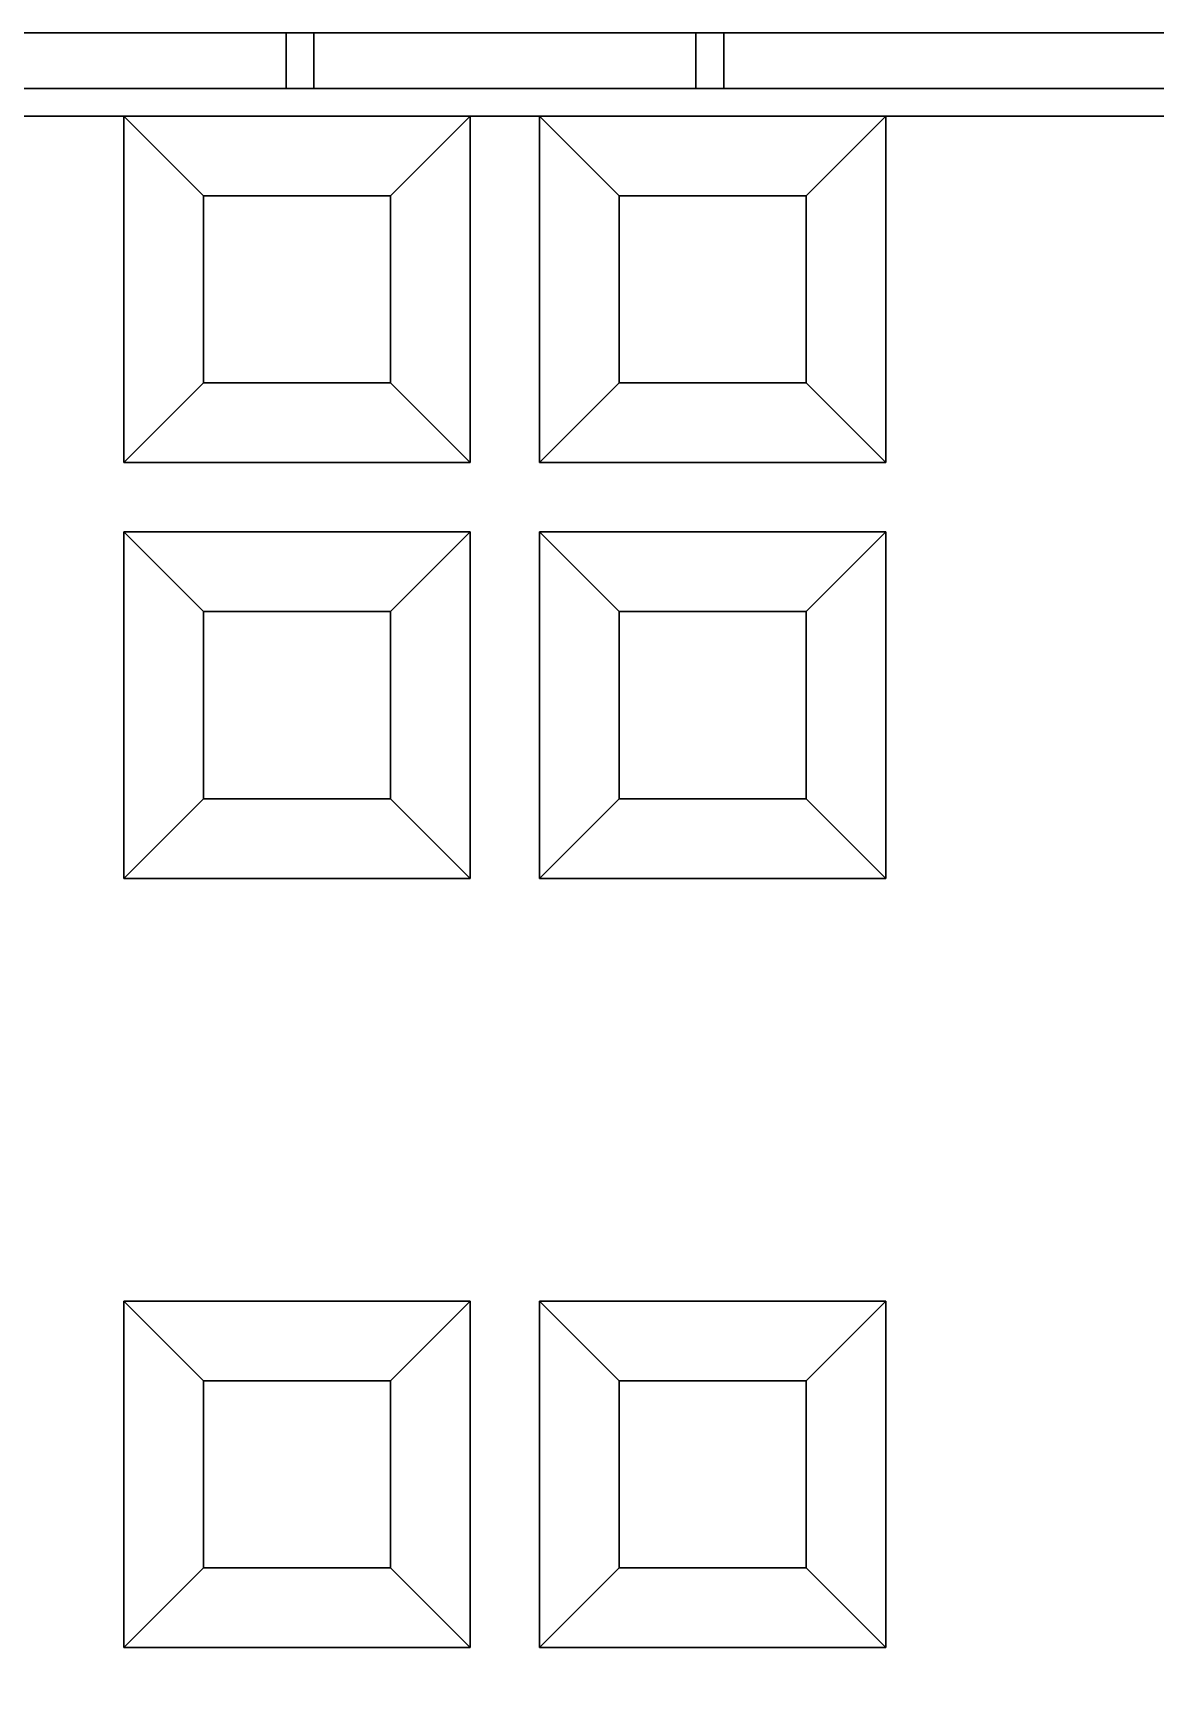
# Model space of a CAD drawing. Header units: millimetres. Extents: x -470 to 15420, y -470 to 3920.
# Drawn here: x 14205 to 14610, y 2876 to 3470 of the extents above; entities that cross this region are included whole.
import ezdxf

# ---------------------------------------------------------------- set-up
doc = ezdxf.new("R2010")
doc.units = ezdxf.units.MM
doc.layers.add('TANK_MODULE', color=8, linetype='Continuous')
doc.layers.add('TANK_SIDE_PLATE', color=9, linetype='Continuous')

# ---------------------------------------------------------------- blocks, each defined once
blk = doc.blocks.new('HALF_CUBE')
at = {"layer": 'TANK_MODULE'}
for points, invisible_edges in [([(575, 575), (-575, 575), (575, 575, 40)], 6), ([(575, 575, 40), (-575, 575), (-575, 575, 40)], 5), ([(565, 565, 40), (-575, 575, 40), (-565, 565, 40)], 7), ([(-575, 575, 40), (565, 565, 40), (575, 575, 40)], 7), ([(-565, 565), (-575, 575), (565, 565)], 7), ([(565, 565), (-575, 575), (575, 575)], 13), ([(-565, 565), (565, 565), (-565, 565, 40)], 6), ([(-565, 565, 40), (565, 565), (565, 565, 40)], 5), ([(-137.5, 565), (-290, 565), (-137.5, 565, 40)], 6), ([(-137.5, 565, 40), (-290, 565), (-290, 565, 40)], 5), ([(-137.5, 440, 40), (-137.5, 565, 40), (-290, 440, 40)], 14), ([(-290, 440, 40), (-137.5, 565, 40), (-290, 565, 40)], 5), ([(-290, 440), (-290, 565), (-137.5, 440)], 14), ([(-137.5, 440), (-290, 565), (-137.5, 565)], 5), ([(-137.5, 440), (-137.5, 565), (-137.5, 440, 40)], 6), ([(-137.5, 440, 40), (-137.5, 565), (-137.5, 565, 40)], 5), ([(-137.5, 440, 40), (-137.5, 565, 40), (-12.5, 440, 40)], 6), ([(-12.5, 440, 40), (-137.5, 565, 40), (-12.5, 565, 40)], 5), ([(-137.5, 440, 40), (-108.75, 536.25, 390), (-137.5, 565, 40)], 5), ([(-108.75, 536.25, 390), (-41.25, 536.25, 390), (-137.5, 565, 40)], 6), ([(-137.5, 565, 40), (-41.25, 536.25, 390), (-12.5, 565, 40)], 5), ([(-41.25, 536.25, 390), (-41.25, 468.75, 390), (-12.5, 565, 40)], 6), ([(-12.5, 565, 40), (-41.25, 468.75, 390), (-12.5, 440, 40)], 5), ([(12.5, 565), (-12.5, 565), (12.5, 565, 40)], 6), ([(12.5, 565, 40), (-12.5, 565), (-12.5, 565, 40)], 5), ([(-12.5, 565), (-12.5, 440), (-12.5, 565, 40)], 6), ([(-12.5, 565, 40), (-12.5, 440), (-12.5, 440, 40)], 5), ([(12.5, 440, 40), (12.5, 565, 40), (-12.5, 440, 40)], 14), ([(-12.5, 440, 40), (12.5, 565, 40), (-12.5, 565, 40)], 5), ([(-12.5, 440), (-12.5, 565), (12.5, 440)], 14), ([(12.5, 440), (-12.5, 565), (12.5, 565)], 5), ([(12.5, 440), (12.5, 565), (12.5, 440, 40)], 6), ([(12.5, 440, 40), (12.5, 565), (12.5, 565, 40)], 5), ([(12.5, 440, 40), (12.5, 565, 40), (137.5, 440, 40)], 6), ([(137.5, 440, 40), (12.5, 565, 40), (137.5, 565, 40)], 5), ([(12.5, 440, 40), (41.25, 536.25, 390), (12.5, 565, 40)], 5), ([(41.25, 536.25, 390), (108.75, 536.25, 390), (12.5, 565, 40)], 6), ([(12.5, 565, 40), (108.75, 536.25, 390), (137.5, 565, 40)], 5), ([(108.75, 536.25, 390), (108.75, 468.75, 390), (137.5, 565, 40)], 6), ([(137.5, 565, 40), (108.75, 468.75, 390), (137.5, 440, 40)], 5), ([(290, 565), (137.5, 565), (290, 565, 40)], 6), ([(290, 565, 40), (137.5, 565), (137.5, 565, 40)], 5), ([(137.5, 565), (137.5, 440), (137.5, 565, 40)], 6), ([(137.5, 565, 40), (137.5, 440), (137.5, 440, 40)], 5), ([(137.5, 565, 40), (137.5, 440, 40), (290, 565, 40)], 6), ([(290, 565, 40), (137.5, 440, 40), (290, 440, 40)], 7), ([(137.5, 565), (290, 440), (137.5, 440)], 7), ([(137.5, 565), (290, 565), (290, 440)], 12), ([(-108.75, 468.75, 390), (-108.75, 536.25, 390), (-137.5, 440, 40)], 6), ([(-41.25, 468.75, 390), (-41.25, 536.25, 390), (-108.75, 468.75, 390)], 6), ([(-108.75, 468.75, 390), (-41.25, 536.25, 390), (-108.75, 536.25, 390)], 5), ([(41.25, 468.75, 390), (41.25, 536.25, 390), (12.5, 440, 40)], 6), ([(108.75, 468.75, 390), (108.75, 536.25, 390), (41.25, 468.75, 390)], 6), ([(41.25, 468.75, 390), (108.75, 536.25, 390), (41.25, 536.25, 390)], 5), ([(-12.5, 440, 40), (-108.75, 468.75, 390), (-137.5, 440, 40)], 5), ([(-41.25, 468.75, 390), (-108.75, 468.75, 390), (-12.5, 440, 40)], 6), ([(137.5, 440, 40), (41.25, 468.75, 390), (12.5, 440, 40)], 5), ([(108.75, 468.75, 390), (41.25, 468.75, 390), (137.5, 440, 40)], 6), ([(-137.5, 415, 40), (-137.5, 440, 40), (-290, 415, 40)], 15), ([(-290, 415, 40), (-137.5, 440, 40), (-290, 440, 40)], 15), ([(-137.5, 440), (-137.5, 415), (-290, 440)], 15), ([(-290, 440), (-137.5, 415), (-290, 415)], 15), ([(-12.5, 440), (-137.5, 440), (-12.5, 440, 40)], 6), ([(-12.5, 440, 40), (-137.5, 440), (-137.5, 440, 40)], 5), ([(-12.5, 415, 40), (-12.5, 440, 40), (-137.5, 415, 40)], 7), ([(-137.5, 415, 40), (-12.5, 440, 40), (-137.5, 440, 40)], 13), ([(-12.5, 440), (-12.5, 415), (-137.5, 440)], 7), ([(-137.5, 440), (-12.5, 415), (-137.5, 415)], 13), ([(12.5, 415, 40), (12.5, 440, 40), (-12.5, 415, 40)], 15), ([(-12.5, 415, 40), (12.5, 440, 40), (-12.5, 440, 40)], 15), ([(12.5, 440), (12.5, 415), (-12.5, 440)], 15), ([(-12.5, 440), (12.5, 415), (-12.5, 415)], 15), ([(137.5, 440), (12.5, 440), (137.5, 440, 40)], 6), ([(137.5, 440, 40), (12.5, 440), (12.5, 440, 40)], 5), ([(137.5, 415, 40), (137.5, 440, 40), (12.5, 415, 40)], 7), ([(12.5, 415, 40), (137.5, 440, 40), (12.5, 440, 40)], 13), ([(137.5, 440), (137.5, 415), (12.5, 440)], 7), ([(12.5, 440), (137.5, 415), (12.5, 415)], 13), ([(290, 440, 40), (137.5, 440, 40), (137.5, 415, 40)], 15), ([(290, 440, 40), (137.5, 415, 40), (290, 415, 40)], 15), ([(137.5, 440), (290, 440), (290, 415)], 15), ([(137.5, 440), (290, 415), (137.5, 415)], 15), ([(-290, 415, 40), (-290, 290, 40), (-137.5, 415, 40)], 14), ([(-137.5, 415, 40), (-290, 290, 40), (-137.5, 290, 40)], 7), ([(-290, 415), (-137.5, 290), (-290, 290)], 7), ([(-137.5, 415), (-137.5, 290), (-290, 415)], 14), ([(-137.5, 415), (-12.5, 415), (-137.5, 415, 40)], 6), ([(-137.5, 415, 40), (-12.5, 415), (-12.5, 415, 40)], 5), ([(-137.5, 290), (-137.5, 415), (-137.5, 290, 40)], 6), ([(-137.5, 290, 40), (-137.5, 415), (-137.5, 415, 40)], 5), ([(-137.5, 290, 40), (-137.5, 415, 40), (-12.5, 290, 40)], 6), ([(-12.5, 290, 40), (-137.5, 415, 40), (-12.5, 415, 40)], 5), ([(-137.5, 290, 40), (-108.75, 386.25, 390), (-137.5, 415, 40)], 5), ([(-108.75, 386.25, 390), (-41.25, 386.25, 390), (-137.5, 415, 40)], 6), ([(-137.5, 415, 40), (-41.25, 386.25, 390), (-12.5, 415, 40)], 5), ([(-41.25, 386.25, 390), (-41.25, 318.75, 390), (-12.5, 415, 40)], 6), ([(-12.5, 415, 40), (-41.25, 318.75, 390), (-12.5, 290, 40)], 5), ([(-12.5, 415), (-12.5, 290), (-12.5, 415, 40)], 6), ([(-12.5, 415, 40), (-12.5, 290), (-12.5, 290, 40)], 5), ([(12.5, 290, 40), (12.5, 415, 40), (-12.5, 290, 40)], 14), ([(-12.5, 290, 40), (12.5, 415, 40), (-12.5, 415, 40)], 7), ([(12.5, 415), (12.5, 290), (-12.5, 415)], 14), ([(-12.5, 415), (12.5, 290), (-12.5, 290)], 7), ([(12.5, 415), (137.5, 415), (12.5, 415, 40)], 6), ([(12.5, 415, 40), (137.5, 415), (137.5, 415, 40)], 5), ([(12.5, 290), (12.5, 415), (12.5, 290, 40)], 6), ([(12.5, 290, 40), (12.5, 415), (12.5, 415, 40)], 5), ([(12.5, 290, 40), (12.5, 415, 40), (137.5, 290, 40)], 6), ([(137.5, 290, 40), (12.5, 415, 40), (137.5, 415, 40)], 5), ([(12.5, 290, 40), (41.25, 386.25, 390), (12.5, 415, 40)], 5), ([(41.25, 386.25, 390), (108.75, 386.25, 390), (12.5, 415, 40)], 6), ([(12.5, 415, 40), (108.75, 386.25, 390), (137.5, 415, 40)], 5), ([(108.75, 386.25, 390), (108.75, 318.75, 390), (137.5, 415, 40)], 6), ([(137.5, 415, 40), (108.75, 318.75, 390), (137.5, 290, 40)], 5), ([(137.5, 415), (137.5, 290), (137.5, 415, 40)], 6), ([(137.5, 415, 40), (137.5, 290), (137.5, 290, 40)], 5), ([(290, 415, 40), (137.5, 415, 40), (137.5, 290, 40)], 13), ([(290, 415, 40), (137.5, 290, 40), (290, 290, 40)], 7), ([(137.5, 415), (290, 415), (290, 290)], 13), ([(137.5, 415), (290, 290), (137.5, 290)], 7), ([(-108.75, 318.75, 390), (-108.75, 386.25, 390), (-137.5, 290, 40)], 6), ([(-41.25, 318.75, 390), (-41.25, 386.25, 390), (-108.75, 318.75, 390)], 6), ([(-108.75, 318.75, 390), (-41.25, 386.25, 390), (-108.75, 386.25, 390)], 5), ([(41.25, 318.75, 390), (41.25, 386.25, 390), (12.5, 290, 40)], 6), ([(108.75, 318.75, 390), (108.75, 386.25, 390), (41.25, 318.75, 390)], 6), ([(41.25, 318.75, 390), (108.75, 386.25, 390), (41.25, 386.25, 390)], 5), ([(-12.5, 290, 40), (-108.75, 318.75, 390), (-137.5, 290, 40)], 5), ([(-41.25, 318.75, 390), (-108.75, 318.75, 390), (-12.5, 290, 40)], 6), ([(137.5, 290, 40), (41.25, 318.75, 390), (12.5, 290, 40)], 5), ([(108.75, 318.75, 390), (41.25, 318.75, 390), (137.5, 290, 40)], 6), ([(-137.5, 290, 40), (-290, 290, 40), (-290, 137.5, 40)], 15), ([(-137.5, 290, 40), (-290, 137.5, 40), (-137.5, 137.5, 40)], 15), ([(-290, 290), (-137.5, 290), (-137.5, 137.5)], 15), ([(-290, 290), (-137.5, 137.5), (-290, 137.5)], 15), ([(-12.5, 290), (-137.5, 290), (-12.5, 290, 40)], 6), ([(-12.5, 290, 40), (-137.5, 290), (-137.5, 290, 40)], 5), ([(-12.5, 137.5, 40), (-12.5, 290, 40), (-137.5, 137.5, 40)], 7), ([(-137.5, 137.5, 40), (-12.5, 290, 40), (-137.5, 290, 40)], 13), ([(-137.5, 137.5), (-137.5, 290), (-12.5, 137.5)], 7), ([(-12.5, 137.5), (-137.5, 290), (-12.5, 290)], 13), ([(12.5, 137.5, 40), (12.5, 290, 40), (-12.5, 137.5, 40)], 15), ([(-12.5, 137.5, 40), (12.5, 290, 40), (-12.5, 290, 40)], 15), ([(-12.5, 290), (12.5, 290), (12.5, 137.5)], 15), ([(-12.5, 290), (12.5, 137.5), (-12.5, 137.5)], 15), ([(137.5, 290), (12.5, 290), (137.5, 290, 40)], 6), ([(137.5, 290, 40), (12.5, 290), (12.5, 290, 40)], 5), ([(137.5, 137.5, 40), (137.5, 290, 40), (12.5, 137.5, 40)], 7), ([(12.5, 137.5, 40), (137.5, 290, 40), (12.5, 290, 40)], 13), ([(12.5, 137.5), (12.5, 290), (137.5, 137.5)], 7), ([(137.5, 137.5), (12.5, 290), (137.5, 290)], 13), ([(290, 290, 40), (137.5, 290, 40), (137.5, 137.5, 40)], 15), ([(290, 290, 40), (137.5, 137.5, 40), (290, 137.5, 40)], 15), ([(137.5, 290), (290, 290), (290, 137.5)], 15), ([(137.5, 290), (290, 137.5), (137.5, 137.5)], 15), ([(-137.5, 137.5, 40), (-290, 137.5, 40), (-290, 12.5, 40)], 13), ([(-137.5, 137.5, 40), (-290, 12.5, 40), (-137.5, 12.5, 40)], 7), ([(-290, 137.5), (-137.5, 137.5), (-137.5, 12.5)], 13), ([(-290, 137.5), (-137.5, 12.5), (-290, 12.5)], 7), ([(-137.5, 137.5), (-12.5, 137.5), (-137.5, 137.5, 40)], 6), ([(-137.5, 137.5, 40), (-12.5, 137.5), (-12.5, 137.5, 40)], 5), ([(-137.5, 12.5), (-137.5, 137.5), (-137.5, 12.5, 40)], 6), ([(-137.5, 12.5, 40), (-137.5, 137.5), (-137.5, 137.5, 40)], 5), ([(-137.5, 12.5, 40), (-137.5, 137.5, 40), (-12.5, 12.5, 40)], 6), ([(-12.5, 12.5, 40), (-137.5, 137.5, 40), (-12.5, 137.5, 40)], 5), ([(-137.5, 12.5, 40), (-108.75, 108.75, 390), (-137.5, 137.5, 40)], 5), ([(-108.75, 108.75, 390), (-41.25, 108.75, 390), (-137.5, 137.5, 40)], 6), ([(-137.5, 137.5, 40), (-41.25, 108.75, 390), (-12.5, 137.5, 40)], 5), ([(-41.25, 108.75, 390), (-41.25, 41.25, 390), (-12.5, 137.5, 40)], 6), ([(-12.5, 137.5, 40), (-41.25, 41.25, 390), (-12.5, 12.5, 40)], 5), ([(-12.5, 137.5), (-12.5, 12.5), (-12.5, 137.5, 40)], 6), ([(-12.5, 137.5, 40), (-12.5, 12.5), (-12.5, 12.5, 40)], 5), ([(-12.5, 137.5, 40), (-12.5, 12.5, 40), (12.5, 137.5, 40)], 14), ([(12.5, 137.5, 40), (-12.5, 12.5, 40), (12.5, 12.5, 40)], 7), ([(-12.5, 137.5), (12.5, 137.5), (12.5, 12.5)], 13), ([(-12.5, 137.5), (12.5, 12.5), (-12.5, 12.5)], 7), ([(12.5, 12.5), (12.5, 137.5), (12.5, 12.5, 40)], 6), ([(12.5, 12.5, 40), (12.5, 137.5), (12.5, 137.5, 40)], 5), ([(12.5, 137.5), (137.5, 137.5), (12.5, 137.5, 40)], 6), ([(12.5, 137.5, 40), (137.5, 137.5), (137.5, 137.5, 40)], 5), ([(12.5, 12.5, 40), (12.5, 137.5, 40), (137.5, 12.5, 40)], 6), ([(137.5, 12.5, 40), (12.5, 137.5, 40), (137.5, 137.5, 40)], 5), ([(12.5, 12.5, 40), (41.25, 108.75, 390), (12.5, 137.5, 40)], 5), ([(41.25, 108.75, 390), (108.75, 108.75, 390), (12.5, 137.5, 40)], 6), ([(12.5, 137.5, 40), (108.75, 108.75, 390), (137.5, 137.5, 40)], 5), ([(108.75, 108.75, 390), (108.75, 41.25, 390), (137.5, 137.5, 40)], 6), ([(137.5, 137.5, 40), (108.75, 41.25, 390), (137.5, 12.5, 40)], 5), ([(137.5, 137.5), (137.5, 12.5), (137.5, 137.5, 40)], 6), ([(137.5, 137.5, 40), (137.5, 12.5), (137.5, 12.5, 40)], 5), ([(290, 137.5, 40), (137.5, 137.5, 40), (137.5, 12.5, 40)], 13), ([(290, 137.5, 40), (137.5, 12.5, 40), (290, 12.5, 40)], 7), ([(137.5, 137.5), (290, 137.5), (290, 12.5)], 13), ([(137.5, 137.5), (290, 12.5), (137.5, 12.5)], 7), ([(-108.75, 41.25, 390), (-108.75, 108.75, 390), (-137.5, 12.5, 40)], 6), ([(-41.25, 41.25, 390), (-41.25, 108.75, 390), (-108.75, 41.25, 390)], 6), ([(-108.75, 41.25, 390), (-41.25, 108.75, 390), (-108.75, 108.75, 390)], 5), ([(41.25, 41.25, 390), (41.25, 108.75, 390), (12.5, 12.5, 40)], 6), ([(108.75, 41.25, 390), (108.75, 108.75, 390), (41.25, 41.25, 390)], 6), ([(41.25, 41.25, 390), (108.75, 108.75, 390), (41.25, 108.75, 390)], 5), ([(-12.5, 12.5, 40), (-108.75, 41.25, 390), (-137.5, 12.5, 40)], 5), ([(-41.25, 41.25, 390), (-108.75, 41.25, 390), (-12.5, 12.5, 40)], 6), ([(137.5, 12.5, 40), (41.25, 41.25, 390), (12.5, 12.5, 40)], 5), ([(108.75, 41.25, 390), (41.25, 41.25, 390), (137.5, 12.5, 40)], 6), ([(-290, 12.5, 40), (-290, -12.5, 40), (-137.5, 12.5, 40)], 15), ([(-137.5, 12.5, 40), (-290, -12.5, 40), (-137.5, -12.5, 40)], 15), ([(-290, -12.5), (-290, 12.5), (-137.5, -12.5)], 15), ([(-137.5, -12.5), (-290, 12.5), (-137.5, 12.5)], 15), ([(-12.5, 12.5), (-137.5, 12.5), (-12.5, 12.5, 40)], 6), ([(-12.5, 12.5, 40), (-137.5, 12.5), (-137.5, 12.5, 40)], 5), ([(-137.5, 12.5, 40), (-137.5, -12.5, 40), (-12.5, 12.5, 40)], 7), ([(-12.5, 12.5, 40), (-137.5, -12.5, 40), (-12.5, -12.5, 40)], 13), ([(-137.5, -12.5), (-137.5, 12.5), (-12.5, -12.5)], 7), ([(-12.5, -12.5), (-137.5, 12.5), (-12.5, 12.5)], 13), ([(-12.5, 12.5, 40), (-12.5, -12.5, 40), (12.5, 12.5, 40)], 15), ([(12.5, 12.5, 40), (-12.5, -12.5, 40), (12.5, -12.5, 40)], 15), ([(-12.5, -12.5), (-12.5, 12.5), (12.5, -12.5)], 15), ([(12.5, -12.5), (-12.5, 12.5), (12.5, 12.5)], 15), ([(137.5, 12.5), (12.5, 12.5), (137.5, 12.5, 40)], 6), ([(137.5, 12.5, 40), (12.5, 12.5), (12.5, 12.5, 40)], 5), ([(12.5, 12.5, 40), (12.5, -12.5, 40), (137.5, 12.5, 40)], 7), ([(137.5, 12.5, 40), (12.5, -12.5, 40), (137.5, -12.5, 40)], 13), ([(12.5, -12.5), (12.5, 12.5), (137.5, -12.5)], 7), ([(137.5, -12.5), (12.5, 12.5), (137.5, 12.5)], 13), ([(290, 12.5, 40), (137.5, 12.5, 40), (137.5, -12.5, 40)], 15), ([(290, 12.5, 40), (137.5, -12.5, 40), (290, -12.5, 40)], 15), ([(137.5, 12.5), (290, 12.5), (290, -12.5)], 15), ([(137.5, 12.5), (290, -12.5), (137.5, -12.5)], 15)]:
    blk.add_3dface(points, dxfattribs=dict(at, invisible_edges=invisible_edges))
blk = doc.blocks.new('HALF_CUBE_UP')
at = {"layer": 'TANK_MODULE'}
for points, invisible_edges in [([(-575, 575, 390), (575, 575, 390), (-575, 575, 350)], 6), ([(-575, 575, 350), (575, 575, 390), (575, 575, 350)], 5), ([(-565, 565, 350), (-575, 575, 350), (565, 565, 350)], 7), ([(565, 565, 350), (-575, 575, 350), (575, 575, 350)], 13), ([(-575, 575, 390), (-565, 565, 390), (565, 565, 390)], 13), ([(-575, 575, 390), (565, 565, 390), (575, 575, 390)], 7), ([(565, 565, 390), (-565, 565, 390), (565, 565, 350)], 6), ([(565, 565, 350), (-565, 565, 390), (-565, 565, 350)], 5), ([(-290, 565, 390), (-137.5, 565, 390), (-290, 565, 350)], 6), ([(-290, 565, 350), (-137.5, 565, 390), (-137.5, 565, 350)], 5), ([(-290, 440, 350), (-290, 565, 350), (-137.5, 440, 350)], 14), ([(-137.5, 440, 350), (-290, 565, 350), (-137.5, 565, 350)], 5), ([(-137.5, 440, 390), (-137.5, 565, 390), (-290, 440, 390)], 14), ([(-290, 440, 390), (-137.5, 565, 390), (-290, 565, 390)], 5), ([(-137.5, 565, 390), (-137.5, 440, 390), (-137.5, 565, 350)], 6), ([(-137.5, 565, 350), (-137.5, 440, 390), (-137.5, 440, 350)], 5), ([(-137.5, 565, 350), (-137.5, 440, 350), (-12.5, 565, 350)], 6), ([(-12.5, 565, 350), (-137.5, 440, 350), (-12.5, 440, 350)], 5), ([(-12.5, 565, 350), (-108.75, 536.25), (-137.5, 565, 350)], 5), ([(-108.75, 536.25), (-108.75, 468.75), (-137.5, 565, 350)], 6), ([(-137.5, 565, 350), (-108.75, 468.75), (-137.5, 440, 350)], 5), ([(-41.25, 536.25), (-108.75, 536.25), (-12.5, 565, 350)], 6), ([(-12.5, 440, 350), (-41.25, 536.25), (-12.5, 565, 350)], 5), ([(-12.5, 440, 390), (-12.5, 565, 390), (-12.5, 440, 350)], 6), ([(-12.5, 440, 350), (-12.5, 565, 390), (-12.5, 565, 350)], 5), ([(-12.5, 565, 390), (12.5, 565, 390), (-12.5, 565, 350)], 6), ([(-12.5, 565, 350), (12.5, 565, 390), (12.5, 565, 350)], 5), ([(-12.5, 440, 350), (-12.5, 565, 350), (12.5, 440, 350)], 14), ([(12.5, 440, 350), (-12.5, 565, 350), (12.5, 565, 350)], 5), ([(12.5, 440, 390), (12.5, 565, 390), (-12.5, 440, 390)], 14), ([(-12.5, 440, 390), (12.5, 565, 390), (-12.5, 565, 390)], 5), ([(12.5, 565, 390), (12.5, 440, 390), (12.5, 565, 350)], 6), ([(12.5, 565, 350), (12.5, 440, 390), (12.5, 440, 350)], 5), ([(12.5, 565, 350), (12.5, 440, 350), (137.5, 565, 350)], 6), ([(137.5, 565, 350), (12.5, 440, 350), (137.5, 440, 350)], 5), ([(137.5, 565, 350), (41.25, 536.25), (12.5, 565, 350)], 5), ([(41.25, 536.25), (41.25, 468.75), (12.5, 565, 350)], 6), ([(12.5, 565, 350), (41.25, 468.75), (12.5, 440, 350)], 5), ([(108.75, 536.25), (41.25, 536.25), (137.5, 565, 350)], 6), ([(137.5, 440, 350), (108.75, 536.25), (137.5, 565, 350)], 5), ([(137.5, 440, 390), (137.5, 565, 390), (137.5, 440, 350)], 6), ([(137.5, 440, 350), (137.5, 565, 390), (137.5, 565, 350)], 5), ([(137.5, 565, 390), (290, 565, 390), (137.5, 565, 350)], 6), ([(137.5, 565, 350), (290, 565, 390), (290, 565, 350)], 5), ([(290, 440, 350), (137.5, 440, 350), (137.5, 565, 350)], 13), ([(290, 440, 350), (137.5, 565, 350), (290, 565, 350)], 5), ([(137.5, 440, 390), (290, 440, 390), (290, 565, 390)], 13), ([(137.5, 440, 390), (290, 565, 390), (137.5, 565, 390)], 5), ([(-41.25, 536.25), (-41.25, 468.75), (-108.75, 536.25)], 6), ([(-108.75, 536.25), (-41.25, 468.75), (-108.75, 468.75)], 5), ([(-41.25, 468.75), (-41.25, 536.25), (-12.5, 440, 350)], 6), ([(108.75, 536.25), (108.75, 468.75), (41.25, 536.25)], 6), ([(41.25, 536.25), (108.75, 468.75), (41.25, 468.75)], 5), ([(108.75, 468.75), (108.75, 536.25), (137.5, 440, 350)], 6), ([(-108.75, 468.75), (-41.25, 468.75), (-137.5, 440, 350)], 6), ([(-137.5, 440, 350), (-41.25, 468.75), (-12.5, 440, 350)], 5), ([(41.25, 468.75), (108.75, 468.75), (12.5, 440, 350)], 6), ([(12.5, 440, 350), (108.75, 468.75), (137.5, 440, 350)], 5), ([(-290, 415, 350), (-290, 440, 350), (-137.5, 415, 350)], 15), ([(-137.5, 415, 350), (-290, 440, 350), (-137.5, 440, 350)], 15), ([(-137.5, 415, 390), (-137.5, 440, 390), (-290, 415, 390)], 15), ([(-290, 415, 390), (-137.5, 440, 390), (-290, 440, 390)], 15), ([(-137.5, 440, 390), (-12.5, 440, 390), (-137.5, 440, 350)], 6), ([(-137.5, 440, 350), (-12.5, 440, 390), (-12.5, 440, 350)], 5), ([(-137.5, 415, 350), (-137.5, 440, 350), (-12.5, 415, 350)], 7), ([(-12.5, 415, 350), (-137.5, 440, 350), (-12.5, 440, 350)], 13), ([(-12.5, 415, 390), (-12.5, 440, 390), (-137.5, 415, 390)], 7), ([(-137.5, 415, 390), (-12.5, 440, 390), (-137.5, 440, 390)], 13), ([(-12.5, 415, 350), (-12.5, 440, 350), (12.5, 415, 350)], 15), ([(12.5, 415, 350), (-12.5, 440, 350), (12.5, 440, 350)], 15), ([(12.5, 415, 390), (12.5, 440, 390), (-12.5, 415, 390)], 15), ([(-12.5, 415, 390), (12.5, 440, 390), (-12.5, 440, 390)], 15), ([(12.5, 440, 390), (137.5, 440, 390), (12.5, 440, 350)], 6), ([(12.5, 440, 350), (137.5, 440, 390), (137.5, 440, 350)], 5), ([(12.5, 415, 350), (12.5, 440, 350), (137.5, 415, 350)], 7), ([(137.5, 415, 350), (12.5, 440, 350), (137.5, 440, 350)], 13), ([(137.5, 415, 390), (137.5, 440, 390), (12.5, 415, 390)], 7), ([(12.5, 415, 390), (137.5, 440, 390), (12.5, 440, 390)], 13), ([(290, 415, 350), (137.5, 415, 350), (137.5, 440, 350)], 15), ([(290, 415, 350), (137.5, 440, 350), (290, 440, 350)], 15), ([(137.5, 415, 390), (290, 415, 390), (290, 440, 390)], 15), ([(137.5, 415, 390), (290, 440, 390), (137.5, 440, 390)], 15), ([(-137.5, 290, 350), (-290, 290, 350), (-290, 415, 350)], 13), ([(-137.5, 290, 350), (-290, 415, 350), (-137.5, 415, 350)], 7), ([(-290, 290, 390), (-137.5, 290, 390), (-137.5, 415, 390)], 13), ([(-290, 290, 390), (-137.5, 415, 390), (-290, 415, 390)], 7), ([(-12.5, 415, 390), (-137.5, 415, 390), (-12.5, 415, 350)], 6), ([(-12.5, 415, 350), (-137.5, 415, 390), (-137.5, 415, 350)], 5), ([(-137.5, 415, 390), (-137.5, 290, 390), (-137.5, 415, 350)], 6), ([(-137.5, 415, 350), (-137.5, 290, 390), (-137.5, 290, 350)], 5), ([(-137.5, 415, 350), (-137.5, 290, 350), (-12.5, 415, 350)], 6), ([(-12.5, 415, 350), (-137.5, 290, 350), (-12.5, 290, 350)], 5), ([(-12.5, 415, 350), (-108.75, 386.25), (-137.5, 415, 350)], 5), ([(-108.75, 386.25), (-108.75, 318.75), (-137.5, 415, 350)], 6), ([(-137.5, 415, 350), (-108.75, 318.75), (-137.5, 290, 350)], 5), ([(-41.25, 386.25), (-108.75, 386.25), (-12.5, 415, 350)], 6), ([(-12.5, 290, 350), (-41.25, 386.25), (-12.5, 415, 350)], 5), ([(-12.5, 290, 390), (-12.5, 415, 390), (-12.5, 290, 350)], 6), ([(-12.5, 290, 350), (-12.5, 415, 390), (-12.5, 415, 350)], 5), ([(-12.5, 290, 350), (-12.5, 415, 350), (12.5, 290, 350)], 14), ([(12.5, 290, 350), (-12.5, 415, 350), (12.5, 415, 350)], 7), ([(-12.5, 415, 390), (-12.5, 290, 390), (12.5, 415, 390)], 14), ([(12.5, 415, 390), (-12.5, 290, 390), (12.5, 290, 390)], 7), ([(137.5, 415, 390), (12.5, 415, 390), (137.5, 415, 350)], 6), ([(137.5, 415, 350), (12.5, 415, 390), (12.5, 415, 350)], 5), ([(12.5, 415, 390), (12.5, 290, 390), (12.5, 415, 350)], 6), ([(12.5, 415, 350), (12.5, 290, 390), (12.5, 290, 350)], 5), ([(12.5, 415, 350), (12.5, 290, 350), (137.5, 415, 350)], 6), ([(137.5, 415, 350), (12.5, 290, 350), (137.5, 290, 350)], 5), ([(137.5, 415, 350), (41.25, 386.25), (12.5, 415, 350)], 5), ([(41.25, 386.25), (41.25, 318.75), (12.5, 415, 350)], 6), ([(12.5, 415, 350), (41.25, 318.75), (12.5, 290, 350)], 5), ([(108.75, 386.25), (41.25, 386.25), (137.5, 415, 350)], 6), ([(137.5, 290, 350), (108.75, 386.25), (137.5, 415, 350)], 5), ([(137.5, 290, 390), (137.5, 415, 390), (137.5, 290, 350)], 6), ([(137.5, 290, 350), (137.5, 415, 390), (137.5, 415, 350)], 5), ([(290, 290, 350), (137.5, 290, 350), (137.5, 415, 350)], 13), ([(290, 290, 350), (137.5, 415, 350), (290, 415, 350)], 7), ([(137.5, 290, 390), (290, 290, 390), (290, 415, 390)], 13), ([(137.5, 290, 390), (290, 415, 390), (137.5, 415, 390)], 7), ([(-41.25, 386.25), (-41.25, 318.75), (-108.75, 386.25)], 6), ([(-108.75, 386.25), (-41.25, 318.75), (-108.75, 318.75)], 5), ([(-41.25, 318.75), (-41.25, 386.25), (-12.5, 290, 350)], 6), ([(108.75, 386.25), (108.75, 318.75), (41.25, 386.25)], 6), ([(41.25, 386.25), (108.75, 318.75), (41.25, 318.75)], 5), ([(108.75, 318.75), (108.75, 386.25), (137.5, 290, 350)], 6), ([(-108.75, 318.75), (-41.25, 318.75), (-137.5, 290, 350)], 6), ([(-137.5, 290, 350), (-41.25, 318.75), (-12.5, 290, 350)], 5), ([(41.25, 318.75), (108.75, 318.75), (12.5, 290, 350)], 6), ([(12.5, 290, 350), (108.75, 318.75), (137.5, 290, 350)], 5), ([(-137.5, 137.5, 350), (-290, 137.5, 350), (-290, 290, 350)], 15), ([(-137.5, 137.5, 350), (-290, 290, 350), (-137.5, 290, 350)], 15), ([(-290, 137.5, 390), (-137.5, 137.5, 390), (-137.5, 290, 390)], 15), ([(-290, 137.5, 390), (-137.5, 290, 390), (-290, 290, 390)], 15), ([(-137.5, 290, 390), (-12.5, 290, 390), (-137.5, 290, 350)], 6), ([(-137.5, 290, 350), (-12.5, 290, 390), (-12.5, 290, 350)], 5), ([(-137.5, 137.5, 350), (-137.5, 290, 350), (-12.5, 137.5, 350)], 7), ([(-12.5, 137.5, 350), (-137.5, 290, 350), (-12.5, 290, 350)], 13), ([(-12.5, 137.5, 390), (-12.5, 290, 390), (-137.5, 137.5, 390)], 7), ([(-137.5, 137.5, 390), (-12.5, 290, 390), (-137.5, 290, 390)], 13), ([(-12.5, 137.5, 350), (-12.5, 290, 350), (12.5, 137.5, 350)], 15), ([(12.5, 137.5, 350), (-12.5, 290, 350), (12.5, 290, 350)], 15), ([(12.5, 290, 390), (-12.5, 290, 390), (-12.5, 137.5, 390)], 15), ([(12.5, 290, 390), (-12.5, 137.5, 390), (12.5, 137.5, 390)], 15), ([(12.5, 290, 390), (137.5, 290, 390), (12.5, 290, 350)], 6), ([(12.5, 290, 350), (137.5, 290, 390), (137.5, 290, 350)], 5), ([(12.5, 137.5, 350), (12.5, 290, 350), (137.5, 137.5, 350)], 7), ([(137.5, 137.5, 350), (12.5, 290, 350), (137.5, 290, 350)], 13), ([(137.5, 137.5, 390), (137.5, 290, 390), (12.5, 137.5, 390)], 7), ([(12.5, 137.5, 390), (137.5, 290, 390), (12.5, 290, 390)], 13), ([(290, 137.5, 350), (137.5, 137.5, 350), (137.5, 290, 350)], 15), ([(290, 137.5, 350), (137.5, 290, 350), (290, 290, 350)], 15), ([(137.5, 137.5, 390), (290, 137.5, 390), (290, 290, 390)], 15), ([(137.5, 137.5, 390), (290, 290, 390), (137.5, 290, 390)], 15), ([(-290, 12.5, 350), (-290, 137.5, 350), (-137.5, 12.5, 350)], 14), ([(-137.5, 12.5, 350), (-290, 137.5, 350), (-137.5, 137.5, 350)], 7), ([(-290, 12.5, 390), (-137.5, 137.5, 390), (-290, 137.5, 390)], 7), ([(-137.5, 12.5, 390), (-137.5, 137.5, 390), (-290, 12.5, 390)], 14), ([(-12.5, 137.5, 390), (-137.5, 137.5, 390), (-12.5, 137.5, 350)], 6), ([(-12.5, 137.5, 350), (-137.5, 137.5, 390), (-137.5, 137.5, 350)], 5), ([(-137.5, 137.5, 390), (-137.5, 12.5, 390), (-137.5, 137.5, 350)], 6), ([(-137.5, 137.5, 350), (-137.5, 12.5, 390), (-137.5, 12.5, 350)], 5), ([(-137.5, 137.5, 350), (-137.5, 12.5, 350), (-12.5, 137.5, 350)], 6), ([(-12.5, 137.5, 350), (-137.5, 12.5, 350), (-12.5, 12.5, 350)], 5), ([(-12.5, 137.5, 350), (-108.75, 108.75), (-137.5, 137.5, 350)], 5), ([(-108.75, 108.75), (-108.75, 41.25), (-137.5, 137.5, 350)], 6), ([(-137.5, 137.5, 350), (-108.75, 41.25), (-137.5, 12.5, 350)], 5), ([(-41.25, 108.75), (-108.75, 108.75), (-12.5, 137.5, 350)], 6), ([(-12.5, 12.5, 350), (-41.25, 108.75), (-12.5, 137.5, 350)], 5), ([(-12.5, 12.5, 390), (-12.5, 137.5, 390), (-12.5, 12.5, 350)], 6), ([(-12.5, 12.5, 350), (-12.5, 137.5, 390), (-12.5, 137.5, 350)], 5), ([(12.5, 137.5, 350), (12.5, 12.5, 350), (-12.5, 137.5, 350)], 14), ([(-12.5, 137.5, 350), (12.5, 12.5, 350), (-12.5, 12.5, 350)], 7), ([(12.5, 137.5, 390), (-12.5, 137.5, 390), (-12.5, 12.5, 390)], 13), ([(12.5, 137.5, 390), (-12.5, 12.5, 390), (12.5, 12.5, 390)], 7), ([(137.5, 137.5, 390), (12.5, 137.5, 390), (137.5, 137.5, 350)], 6), ([(137.5, 137.5, 350), (12.5, 137.5, 390), (12.5, 137.5, 350)], 5), ([(12.5, 137.5, 390), (12.5, 12.5, 390), (12.5, 137.5, 350)], 6), ([(12.5, 137.5, 350), (12.5, 12.5, 390), (12.5, 12.5, 350)], 5), ([(12.5, 137.5, 350), (12.5, 12.5, 350), (137.5, 137.5, 350)], 6), ([(137.5, 137.5, 350), (12.5, 12.5, 350), (137.5, 12.5, 350)], 5), ([(137.5, 137.5, 350), (41.25, 108.75), (12.5, 137.5, 350)], 5), ([(41.25, 108.75), (41.25, 41.25), (12.5, 137.5, 350)], 6), ([(12.5, 137.5, 350), (41.25, 41.25), (12.5, 12.5, 350)], 5), ([(108.75, 108.75), (41.25, 108.75), (137.5, 137.5, 350)], 6), ([(137.5, 12.5, 350), (108.75, 108.75), (137.5, 137.5, 350)], 5), ([(137.5, 12.5, 390), (137.5, 137.5, 390), (137.5, 12.5, 350)], 6), ([(137.5, 12.5, 350), (137.5, 137.5, 390), (137.5, 137.5, 350)], 5), ([(290, 12.5, 350), (137.5, 12.5, 350), (137.5, 137.5, 350)], 13), ([(290, 12.5, 350), (137.5, 137.5, 350), (290, 137.5, 350)], 7), ([(137.5, 12.5, 390), (290, 12.5, 390), (290, 137.5, 390)], 13), ([(137.5, 12.5, 390), (290, 137.5, 390), (137.5, 137.5, 390)], 7), ([(-41.25, 108.75), (-41.25, 41.25), (-108.75, 108.75)], 6), ([(-108.75, 108.75), (-41.25, 41.25), (-108.75, 41.25)], 5), ([(-41.25, 41.25), (-41.25, 108.75), (-12.5, 12.5, 350)], 6), ([(108.75, 108.75), (108.75, 41.25), (41.25, 108.75)], 6), ([(41.25, 108.75), (108.75, 41.25), (41.25, 41.25)], 5), ([(108.75, 41.25), (108.75, 108.75), (137.5, 12.5, 350)], 6), ([(-108.75, 41.25), (-41.25, 41.25), (-137.5, 12.5, 350)], 6), ([(-137.5, 12.5, 350), (-41.25, 41.25), (-12.5, 12.5, 350)], 5), ([(41.25, 41.25), (108.75, 41.25), (12.5, 12.5, 350)], 6), ([(12.5, 12.5, 350), (108.75, 41.25), (137.5, 12.5, 350)], 5), ([(-290, -12.5, 350), (-290, 12.5, 350), (-137.5, -12.5, 350)], 15), ([(-137.5, -12.5, 350), (-290, 12.5, 350), (-137.5, 12.5, 350)], 15), ([(-290, 12.5, 390), (-290, -12.5, 390), (-137.5, 12.5, 390)], 15), ([(-137.5, 12.5, 390), (-290, -12.5, 390), (-137.5, -12.5, 390)], 15), ([(-137.5, 12.5, 390), (-12.5, 12.5, 390), (-137.5, 12.5, 350)], 6), ([(-137.5, 12.5, 350), (-12.5, 12.5, 390), (-12.5, 12.5, 350)], 5), ([(-137.5, -12.5, 350), (-137.5, 12.5, 350), (-12.5, -12.5, 350)], 7), ([(-12.5, -12.5, 350), (-137.5, 12.5, 350), (-12.5, 12.5, 350)], 13), ([(-137.5, 12.5, 390), (-137.5, -12.5, 390), (-12.5, 12.5, 390)], 7), ([(-12.5, 12.5, 390), (-137.5, -12.5, 390), (-12.5, -12.5, 390)], 13), ([(-12.5, -12.5, 350), (-12.5, 12.5, 350), (12.5, -12.5, 350)], 15), ([(12.5, -12.5, 350), (-12.5, 12.5, 350), (12.5, 12.5, 350)], 15), ([(-12.5, 12.5, 390), (-12.5, -12.5, 390), (12.5, 12.5, 390)], 15), ([(12.5, 12.5, 390), (-12.5, -12.5, 390), (12.5, -12.5, 390)], 15), ([(12.5, 12.5, 390), (137.5, 12.5, 390), (12.5, 12.5, 350)], 6), ([(12.5, 12.5, 350), (137.5, 12.5, 390), (137.5, 12.5, 350)], 5), ([(12.5, -12.5, 350), (12.5, 12.5, 350), (137.5, -12.5, 350)], 7), ([(137.5, -12.5, 350), (12.5, 12.5, 350), (137.5, 12.5, 350)], 13), ([(12.5, 12.5, 390), (12.5, -12.5, 390), (137.5, 12.5, 390)], 7), ([(137.5, 12.5, 390), (12.5, -12.5, 390), (137.5, -12.5, 390)], 13), ([(290, -12.5, 350), (137.5, -12.5, 350), (137.5, 12.5, 350)], 15), ([(290, -12.5, 350), (137.5, 12.5, 350), (290, 12.5, 350)], 15), ([(137.5, -12.5, 390), (290, -12.5, 390), (290, 12.5, 390)], 15), ([(137.5, -12.5, 390), (290, 12.5, 390), (137.5, 12.5, 390)], 15)]:
    blk.add_3dface(points, dxfattribs=dict(at, invisible_edges=invisible_edges))
blk = doc.blocks.new('SIDE_PLATE')
at = {"layer": 'TANK_SIDE_PLATE'}
for points, invisible_edges in [([(-574, 0), (69, 0, 40), (574, 0)], 7), ([(574, 0, 778), (-69, 0, 738), (-574, 0, 778)], 7), ([(-574, 0, 778), (-69, 0, 738), (-79, 0, 738)], 15), ([(-574, 0, 778), (-79, 0, 738), (-304, 0, 738)], 13), ([(69, 0, 40), (-574, 0), (-69, 0, 40)], 7), ([(-69, 0, 40), (-574, 0), (-79, 0, 40)], 15), ([(-574, 0), (-304, 0, 40), (-79, 0, 40)], 13), ([(-574, 0), (574, 0), (-574, -20)], 6), ([(-574, -20), (574, 0), (574, -20)], 5), ([(574, 0, 778), (-574, 0, 778), (574, -20, 778)], 6), ([(574, -20, 778), (-574, 0, 778), (-574, -20, 778)], 5), ([(-79, 0, 40), (-304, 0, 40), (-79, -20, 40)], 6), ([(-79, -20, 40), (-304, 0, 40), (-304, -20, 40)], 5), ([(-304, 0, 738), (-79, 0, 738), (-304, -20, 738)], 6), ([(-304, -20, 738), (-79, 0, 738), (-79, -20, 738)], 5), ([(-69, 0, 40), (-79, 0, 40), (-69, 0, 738)], 7), ([(-69, 0, 738), (-79, 0, 40), (-79, 0, 738)], 13), ([(-79, 0, 738), (-79, 0, 40), (-79, -20, 738)], 6), ([(-79, -20, 738), (-79, 0, 40), (-79, -20, 40)], 5), ([(574, 0, 778), (69, 0, 738), (-69, 0, 738)], 13), ([(-69, 0, 40), (-69, 0, 738), (-69, -20, 40)], 6), ([(-69, -20, 40), (-69, 0, 738), (-69, -20, 738)], 5), ([(69, 0, 40), (-69, 0, 40), (69, -20, 40)], 6), ([(69, -20, 40), (-69, 0, 40), (-69, -20, 40)], 5), ([(-69, 0, 738), (69, 0, 738), (-69, -20, 738)], 6), ([(-69, -20, 738), (69, 0, 738), (69, -20, 738)], 5), ([(69, 0, 738), (69, 0, 40), (69, -20, 738)], 6), ([(69, -20, 738), (69, 0, 40), (69, -20, 40)], 5), ([(574, 0), (69, 0, 40), (79, 0, 40)], 15), ([(79, 0, 40), (69, 0, 40), (79, 0, 738)], 7), ([(79, 0, 738), (69, 0, 40), (69, 0, 738)], 13), ([(79, 0, 738), (69, 0, 738), (574, 0, 778)], 15), ([(79, 0, 738), (304, 0, 738), (79, -20, 738)], 6), ([(79, -20, 738), (304, 0, 738), (304, -20, 738)], 5), ([(79, 0, 40), (79, 0, 738), (79, -20, 40)], 6), ([(79, -20, 40), (79, 0, 738), (79, -20, 738)], 5), ([(304, 0, 40), (79, 0, 40), (304, -20, 40)], 6), ([(304, -20, 40), (79, 0, 40), (79, -20, 40)], 5), ([(574, 0), (79, 0, 40), (304, 0, 40)], 13), ([(79, 0, 738), (574, 0, 778), (304, 0, 738)], 7), ([(-69, -20, 40), (-79, -20, 40), (-574, -20)], 15), ([(-574, -20), (-79, -20, 40), (-304, -20, 40)], 13), ([(-574, -20, 778), (-304, -20, 738), (-79, -20, 738)], 13), ([(-574, -20, 778), (-79, -20, 738), (-69, -20, 738)], 15), ([(-69, -20, 738), (69, -20, 738), (-574, -20, 778)], 14), ([(-574, -20, 778), (69, -20, 738), (574, -20, 778)], 7), ([(-574, -20), (574, -20), (-69, -20, 40)], 14), ([(-69, -20, 738), (-79, -20, 738), (-69, -20, 40)], 7), ([(-69, -20, 40), (-79, -20, 738), (-79, -20, 40)], 13), ([(-69, -20, 40), (574, -20), (69, -20, 40)], 7), ([(69, -20, 40), (574, -20), (79, -20, 40)], 15), ([(69, -20, 40), (79, -20, 40), (69, -20, 738)], 7), ([(69, -20, 738), (79, -20, 40), (79, -20, 738)], 13), ([(69, -20, 738), (79, -20, 738), (574, -20, 778)], 15), ([(574, -20, 778), (79, -20, 738), (304, -20, 738)], 13), ([(574, -20), (304, -20, 40), (79, -20, 40)], 13)]:
    blk.add_3dface(points, dxfattribs=dict(at, invisible_edges=invisible_edges))

msp = doc.modelspace()

# ---------------------------------------------------------------- block references
at = {"layer": 'TANK_MODULE'}
for name, p in [('HALF_CUBE', (14375, 2875)), ('HALF_CUBE_UP', (14375, 2875, 390)), ('HALF_CUBE', (14375, 2875, 780)), ('HALF_CUBE_UP', (14375, 2875, 1170))]:
    msp.add_blockref(name, p, dxfattribs=at)
at = {"layer": 'TANK_SIDE_PLATE', "rotation": 180}
for p in [(14375, 3450), (14375, 3450, 780)]:
    msp.add_blockref('SIDE_PLATE', p, dxfattribs=at)

doc.saveas('drawing.dxf')
